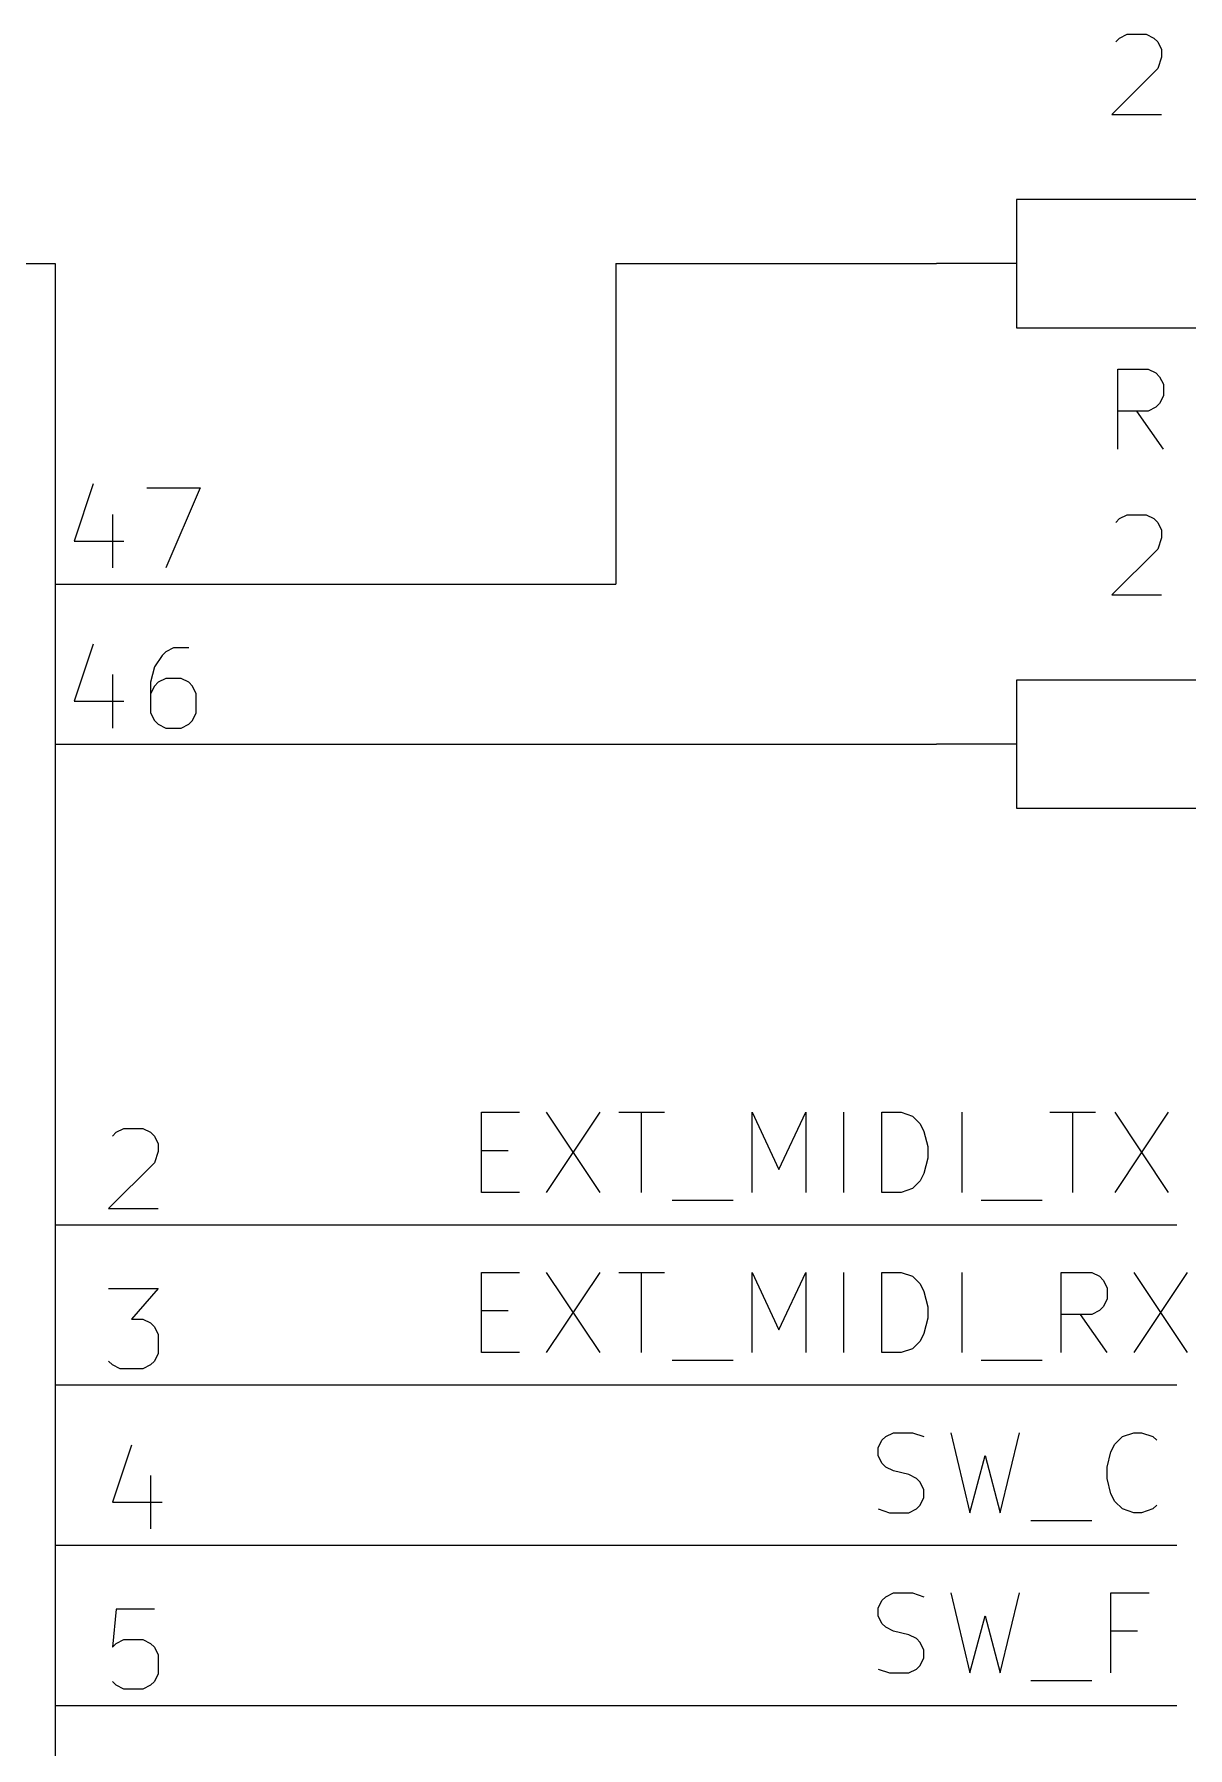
# Model space of a CAD drawing. Extents: x 0.4 to 11.3, y -7.9 to -0.4.
# Drawn here: x 8.887 to 9.607, y -3.126 to -2.057 of the extents above; entities that cross this region are included whole.
import ezdxf

# ---------------------------------------------------------------- set-up
doc = ezdxf.new("R2010")
doc.units = 0
doc.header["$MEASUREMENT"] = 0
for name, color, linetype in [('CYAN2', 4, 'CONTINUOUS'), ('GRAY1', 251, 'CONTINUOUS'), ('GREEN3', 91, 'CONTINUOUS'), ('LYELLOW', 51, 'CONTINUOUS'), ('RED2', 1, 'CONTINUOUS'), ('RED3', 11, 'CONTINUOUS')]:
    doc.layers.add(name, color=color, linetype=linetype)

msp = doc.modelspace()

# ---------------------------------------------------------------- linework, layer by layer
at = {"layer": 'CYAN2', "linetype": 'CONTINUOUS'}
for p, q in [((9.56191, -2.06157), (9.56428, -2.05919)), ((9.56428, -2.05919), (9.56905, -2.0568)), ((9.56905, -2.0568), (9.58095, -2.0568)), ((9.58095, -2.0568), (9.58571, -2.05919)), ((9.58571, -2.05919), (9.58809, -2.06157)), ((9.58809, -2.06157), (9.59048, -2.06633)), ((9.59048, -2.07109), (9.58809, -2.07823)), ((9.59048, -2.06633), (9.59048, -2.07109)), ((9.58809, -2.07823), (9.55952, -2.1068)), ((9.55952, -2.1068), (9.59048, -2.1068)), ((9.56309, -2.3158), (9.56309, -2.2658)), ((9.56309, -2.2658), (9.58214, -2.2658)), ((9.58214, -2.2658), (9.58691, -2.26819)), ((9.58691, -2.26819), (9.58929, -2.27057)), ((9.58929, -2.27057), (9.59167, -2.27533)), ((9.59167, -2.27533), (9.59167, -2.28247)), ((9.58929, -2.28723), (9.58691, -2.28961)), ((9.59167, -2.28247), (9.58929, -2.28723)), ((9.58214, -2.292), (9.56309, -2.292)), ((9.59167, -2.3158), (9.575, -2.292)), ((9.58691, -2.28961), (9.58214, -2.292)), ((9.56191, -2.36157), (9.56428, -2.35919)), ((9.56428, -2.35919), (9.56905, -2.3568)), ((9.56905, -2.3568), (9.58095, -2.3568)), ((9.58095, -2.3568), (9.58571, -2.35919)), ((9.58571, -2.35919), (9.58809, -2.36157)), ((9.58809, -2.36157), (9.59048, -2.36633)), ((9.59048, -2.37109), (9.58809, -2.37823)), ((9.59048, -2.36633), (9.59048, -2.37109)), ((9.58809, -2.37823), (9.55952, -2.4068)), ((9.55952, -2.4068), (9.59048, -2.4068))]:
    msp.add_line(p, q, dxfattribs=at)
at = {"layer": 'GRAY1', "linetype": 'CONTINUOUS'}
for p, q in [((9.16601, -2.7798), (9.16601, -2.7298)), ((9.16601, -2.7298), (9.18982, -2.7298)), ((9.20649, -2.7298), (9.23982, -2.7798)), ((9.23982, -2.7298), (9.20649, -2.7798)), ((9.25172, -2.7298), (9.2803, -2.7298)), ((9.26601, -2.7798), (9.26601, -2.7298)), ((9.33506, -2.7798), (9.33506, -2.7298)), ((9.33506, -2.7298), (9.35172, -2.76552)), ((9.35172, -2.76552), (9.36839, -2.7298)), ((9.36839, -2.7298), (9.36839, -2.7798)), ((9.3922, -2.7798), (9.3922, -2.7298)), ((9.41601, -2.7798), (9.41601, -2.7298)), ((9.41601, -2.7298), (9.42791, -2.7298)), ((9.42791, -2.7298), (9.43506, -2.73218)), ((9.43506, -2.73218), (9.43982, -2.73694)), ((9.43982, -2.73694), (9.4422, -2.7417)), ((9.46601, -2.7798), (9.46601, -2.7298)), ((9.52077, -2.7298), (9.54934, -2.7298)), ((9.53506, -2.7798), (9.53506, -2.7298)), ((9.56125, -2.7298), (9.59458, -2.7798)), ((9.59458, -2.7298), (9.56125, -2.7798)), ((9.4422, -2.7417), (9.44458, -2.75123)), ((9.16601, -2.75361), (9.18268, -2.75361)), ((9.44458, -2.75837), (9.4422, -2.76789)), ((9.44458, -2.75123), (9.44458, -2.75837)), ((9.4422, -2.76789), (9.43982, -2.77266)), ((9.18982, -2.7798), (9.16601, -2.7798)), ((9.42791, -2.7798), (9.41601, -2.7798)), ((9.43506, -2.77742), (9.42791, -2.7798)), ((9.43982, -2.77266), (9.43506, -2.77742)), ((9.28506, -2.78456), (9.32315, -2.78456)), ((9.47792, -2.78456), (9.51601, -2.78456)), ((9.16601, -2.8798), (9.16601, -2.8298)), ((9.16601, -2.8298), (9.18982, -2.8298)), ((9.20649, -2.8298), (9.23982, -2.8798)), ((9.23982, -2.8298), (9.20649, -2.8798)), ((9.25172, -2.8298), (9.2803, -2.8298)), ((9.26601, -2.8798), (9.26601, -2.8298)), ((9.33506, -2.8798), (9.33506, -2.8298)), ((9.33506, -2.8298), (9.35172, -2.86552)), ((9.35172, -2.86552), (9.36839, -2.8298)), ((9.36839, -2.8298), (9.36839, -2.8798)), ((9.3922, -2.8798), (9.3922, -2.8298)), ((9.41601, -2.8798), (9.41601, -2.8298)), ((9.41601, -2.8298), (9.42791, -2.8298)), ((9.42791, -2.8298), (9.43506, -2.83218)), ((9.43506, -2.83218), (9.43982, -2.83694)), ((9.46601, -2.8798), (9.46601, -2.8298)), ((9.52791, -2.8798), (9.52791, -2.8298)), ((9.52791, -2.8298), (9.54696, -2.8298)), ((9.54696, -2.8298), (9.55172, -2.83218)), ((9.55172, -2.83218), (9.55411, -2.83456)), ((9.55411, -2.83456), (9.55648, -2.83932)), ((9.57315, -2.8298), (9.60648, -2.8798)), ((9.60648, -2.8298), (9.57315, -2.8798)), ((9.43982, -2.83694), (9.4422, -2.8417)), ((9.4422, -2.8417), (9.44458, -2.85123)), ((9.55648, -2.83932), (9.55648, -2.84647)), ((9.16601, -2.85361), (9.18268, -2.85361)), ((9.44458, -2.85123), (9.44458, -2.85837)), ((9.54696, -2.85599), (9.52791, -2.85599)), ((9.55648, -2.8798), (9.53982, -2.85599)), ((9.55172, -2.85361), (9.54696, -2.85599)), ((9.55411, -2.85123), (9.55172, -2.85361)), ((9.55648, -2.84647), (9.55411, -2.85123)), ((9.44458, -2.85837), (9.4422, -2.86789)), ((9.43982, -2.87266), (9.43506, -2.87742)), ((9.4422, -2.86789), (9.43982, -2.87266)), ((9.18982, -2.8798), (9.16601, -2.8798)), ((9.28506, -2.88456), (9.32315, -2.88456)), ((9.42791, -2.8798), (9.41601, -2.8798)), ((9.43506, -2.87742), (9.42791, -2.8798)), ((9.47792, -2.88456), (9.51601, -2.88456)), ((9.41839, -2.93218), (9.42316, -2.9298)), ((9.42316, -2.9298), (9.43506, -2.9298)), ((9.43506, -2.9298), (9.4422, -2.93218)), ((9.45887, -2.9298), (9.47078, -2.9798)), ((9.48982, -2.9798), (9.50173, -2.9298)), ((9.56601, -2.93218), (9.57315, -2.9298)), ((9.57315, -2.9298), (9.57791, -2.9298)), ((9.57791, -2.9298), (9.58506, -2.93218)), ((9.41363, -2.93932), (9.41601, -2.93456)), ((9.41363, -2.94409), (9.41363, -2.93932)), ((9.41601, -2.93456), (9.41839, -2.93218)), ((9.55887, -2.9417), (9.56125, -2.93694)), ((9.56125, -2.93694), (9.56601, -2.93218)), ((9.58506, -2.93218), (9.58744, -2.93456)), ((9.41601, -2.94885), (9.41363, -2.94409)), ((9.41839, -2.95123), (9.41601, -2.94885)), ((9.42316, -2.95361), (9.41839, -2.95123)), ((9.47078, -2.9798), (9.4803, -2.94409)), ((9.4803, -2.94409), (9.48982, -2.9798)), ((9.55649, -2.95123), (9.55887, -2.9417)), ((9.55649, -2.95837), (9.55649, -2.95123)), ((9.43268, -2.95599), (9.42316, -2.95361)), ((9.43744, -2.95837), (9.43268, -2.95599)), ((9.43982, -2.96075), (9.43744, -2.95837)), ((9.4422, -2.96552), (9.43982, -2.96075)), ((9.55887, -2.96789), (9.55649, -2.95837)), ((9.43982, -2.97504), (9.4422, -2.97028)), ((9.4422, -2.97028), (9.4422, -2.96552)), ((9.56125, -2.97266), (9.55887, -2.96789)), ((9.56601, -2.97742), (9.56125, -2.97266)), ((9.41363, -2.97742), (9.42078, -2.9798)), ((9.42078, -2.9798), (9.43268, -2.9798)), ((9.43268, -2.9798), (9.43744, -2.97742)), ((9.43744, -2.97742), (9.43982, -2.97504)), ((9.57315, -2.9798), (9.56601, -2.97742)), ((9.57791, -2.9798), (9.57315, -2.9798)), ((9.58506, -2.97742), (9.57791, -2.9798)), ((9.58744, -2.97504), (9.58506, -2.97742)), ((9.50887, -2.98456), (9.54696, -2.98456)), ((9.41363, -3.03932), (9.41601, -3.03456)), ((9.41601, -3.03456), (9.41839, -3.03218)), ((9.41839, -3.03218), (9.42316, -3.0298)), ((9.42316, -3.0298), (9.43506, -3.0298)), ((9.43506, -3.0298), (9.4422, -3.03218)), ((9.45887, -3.0298), (9.47078, -3.0798)), ((9.48982, -3.0798), (9.50173, -3.0298)), ((9.55887, -3.0798), (9.55887, -3.0298)), ((9.55887, -3.0298), (9.58268, -3.0298)), ((9.41363, -3.04409), (9.41363, -3.03932)), ((9.41601, -3.04885), (9.41363, -3.04409)), ((9.47078, -3.0798), (9.4803, -3.04409)), ((9.4803, -3.04409), (9.48982, -3.0798)), ((9.41839, -3.05123), (9.41601, -3.04885)), ((9.42316, -3.05361), (9.41839, -3.05123)), ((9.43268, -3.05599), (9.42316, -3.05361)), ((9.43744, -3.05837), (9.43268, -3.05599)), ((9.43982, -3.06075), (9.43744, -3.05837)), ((9.57554, -3.05361), (9.55887, -3.05361)), ((9.4422, -3.06552), (9.43982, -3.06075)), ((9.4422, -3.07028), (9.4422, -3.06552)), ((9.41363, -3.07742), (9.42078, -3.0798)), ((9.42078, -3.0798), (9.43268, -3.0798)), ((9.43268, -3.0798), (9.43744, -3.07742)), ((9.43744, -3.07742), (9.43982, -3.07504)), ((9.43982, -3.07504), (9.4422, -3.07028)), ((9.50887, -3.08456), (9.54696, -3.08456))]:
    msp.add_line(p, q, dxfattribs=at)
at = {"layer": 'GREEN3', "linetype": 'CONTINUOUS'}
for p, q in [((9.25, -2.2), (9.45, -2.2)), ((9.25, -2.2), (9.25, -2.4)), ((9, -2.4), (9.25, -2.4)), ((9, -2.5), (9.45, -2.5)), ((9, -2.8), (9.6, -2.8)), ((9, -2.9), (9.6, -2.9)), ((9, -3), (9.6, -3)), ((9, -3.1), (9.6, -3.1))]:
    msp.add_line(p, q, dxfattribs=at)
at = {"layer": 'LYELLOW', "linetype": 'CONTINUOUS'}
for p, q in [((6.6, -2.2), (8.9, -2.2)), ((8.9, -2.2), (8.9, -6))]:
    msp.add_line(p, q, dxfattribs=at)
at = {"layer": 'RED2', "linetype": 'CONTINUOUS'}
for p, q in [((9.5, -2.16), (9.5, -2.24)), ((9.7, -2.16), (9.5, -2.16)), ((6.6, -2.2), (8.9, -2.2)), ((8.9, -2.2), (8.9, -6)), ((9.5, -2.2), (9.45, -2.2)), ((9.5, -2.24), (9.7, -2.24)), ((8.9, -2.4), (9, -2.4)), ((8.9, -2.4), (9, -2.4)), ((9.5, -2.46), (9.5, -2.54)), ((9.7, -2.46), (9.5, -2.46)), ((8.9, -2.5), (9, -2.5)), ((8.9, -2.5), (9, -2.5)), ((9.5, -2.5), (9.45, -2.5)), ((9.5, -2.54), (9.7, -2.54)), ((8.9, -2.8), (9, -2.8)), ((8.9, -2.8), (9, -2.8)), ((8.9, -2.9), (9, -2.9)), ((8.9, -2.9), (9, -2.9)), ((8.9, -3), (9, -3)), ((8.9, -3), (9, -3)), ((8.9, -3.1), (9, -3.1)), ((8.9, -3.1), (9, -3.1))]:
    msp.add_line(p, q, dxfattribs=at)
at = {"layer": 'RED3', "linetype": 'CONTINUOUS'}
for p, q in [((8.92381, -2.3375), (8.91191, -2.37321)), ((8.92381, -2.3375), (8.91191, -2.37321)), ((8.95714, -2.33988), (8.99047, -2.33988)), ((8.95714, -2.33988), (8.99047, -2.33988)), ((8.99047, -2.33988), (8.96905, -2.38988)), ((8.99047, -2.33988), (8.96905, -2.38988)), ((8.93571, -2.35655), (8.93571, -2.38988)), ((8.93571, -2.35655), (8.93571, -2.38988)), ((8.91191, -2.37321), (8.94285, -2.37321)), ((8.91191, -2.37321), (8.94285, -2.37321)), ((8.92381, -2.4375), (8.91191, -2.47321)), ((8.92381, -2.4375), (8.91191, -2.47321)), ((8.96667, -2.44464), (8.9619, -2.45178)), ((8.96667, -2.44464), (8.9619, -2.45178)), ((8.96905, -2.44226), (8.96667, -2.44464)), ((8.96905, -2.44226), (8.96667, -2.44464)), ((8.97381, -2.43988), (8.96905, -2.44226)), ((8.97381, -2.43988), (8.96905, -2.44226)), ((8.98333, -2.43988), (8.97381, -2.43988)), ((8.98333, -2.43988), (8.97381, -2.43988)), ((8.93571, -2.45655), (8.93571, -2.48988)), ((8.93571, -2.45655), (8.93571, -2.48988)), ((8.9619, -2.45178), (8.95952, -2.46131)), ((8.9619, -2.45178), (8.95952, -2.46131)), ((8.96905, -2.45893), (8.96428, -2.46131)), ((8.96905, -2.45893), (8.96428, -2.46131)), ((8.97857, -2.45893), (8.96905, -2.45893)), ((8.97857, -2.45893), (8.96905, -2.45893)), ((8.98333, -2.46131), (8.97857, -2.45893)), ((8.98333, -2.46131), (8.97857, -2.45893)), ((8.95952, -2.46131), (8.95952, -2.48035)), ((8.95952, -2.46131), (8.95952, -2.48035)), ((8.9619, -2.46369), (8.95952, -2.46845)), ((8.9619, -2.46369), (8.95952, -2.46845)), ((8.96428, -2.46131), (8.9619, -2.46369)), ((8.96428, -2.46131), (8.9619, -2.46369)), ((8.98571, -2.46369), (8.98333, -2.46131)), ((8.98571, -2.46369), (8.98333, -2.46131)), ((8.98809, -2.46845), (8.98571, -2.46369)), ((8.98809, -2.46845), (8.98571, -2.46369)), ((8.98809, -2.48035), (8.98809, -2.46845)), ((8.98809, -2.48035), (8.98809, -2.46845)), ((8.91191, -2.47321), (8.94285, -2.47321)), ((8.91191, -2.47321), (8.94285, -2.47321)), ((8.95952, -2.48035), (8.9619, -2.48512)), ((8.95952, -2.48035), (8.9619, -2.48512)), ((8.98571, -2.48512), (8.98809, -2.48035)), ((8.98571, -2.48512), (8.98809, -2.48035)), ((8.9619, -2.48512), (8.96428, -2.4875)), ((8.9619, -2.48512), (8.96428, -2.4875)), ((8.96428, -2.4875), (8.96905, -2.48988)), ((8.96428, -2.4875), (8.96905, -2.48988)), ((8.96905, -2.48988), (8.97857, -2.48988)), ((8.96905, -2.48988), (8.97857, -2.48988)), ((8.97857, -2.48988), (8.98333, -2.4875)), ((8.97857, -2.48988), (8.98333, -2.4875)), ((8.98333, -2.4875), (8.98571, -2.48512)), ((8.98333, -2.4875), (8.98571, -2.48512)), ((8.93572, -2.74464), (8.93809, -2.74226)), ((8.93572, -2.74464), (8.93809, -2.74226)), ((8.93809, -2.74226), (8.94286, -2.73988)), ((8.93809, -2.74226), (8.94286, -2.73988)), ((8.94286, -2.73988), (8.95476, -2.73988)), ((8.94286, -2.73988), (8.95476, -2.73988)), ((8.95476, -2.73988), (8.95952, -2.74226)), ((8.95476, -2.73988), (8.95952, -2.74226)), ((8.95952, -2.74226), (8.96191, -2.74464)), ((8.95952, -2.74226), (8.96191, -2.74464)), ((8.96191, -2.74464), (8.96429, -2.7494)), ((8.96191, -2.74464), (8.96429, -2.7494)), ((8.96429, -2.75417), (8.96191, -2.76131)), ((8.96429, -2.75417), (8.96191, -2.76131)), ((8.96429, -2.7494), (8.96429, -2.75417)), ((8.96429, -2.7494), (8.96429, -2.75417)), ((8.96191, -2.76131), (8.93333, -2.78988)), ((8.96191, -2.76131), (8.93333, -2.78988)), ((8.93333, -2.78988), (8.96429, -2.78988)), ((8.93333, -2.78988), (8.96429, -2.78988)), ((8.93333, -2.83988), (8.96429, -2.83988)), ((8.93333, -2.83988), (8.96429, -2.83988)), ((8.96429, -2.83988), (8.94762, -2.85893)), ((8.96429, -2.83988), (8.94762, -2.85893)), ((8.94762, -2.85893), (8.95476, -2.85893)), ((8.94762, -2.85893), (8.95476, -2.85893)), ((8.95476, -2.85893), (8.95952, -2.86131)), ((8.95476, -2.85893), (8.95952, -2.86131)), ((8.95952, -2.86131), (8.96191, -2.86369)), ((8.95952, -2.86131), (8.96191, -2.86369)), ((8.96191, -2.86369), (8.96429, -2.86845)), ((8.96191, -2.86369), (8.96429, -2.86845)), ((8.96429, -2.86845), (8.96429, -2.88035)), ((8.96429, -2.86845), (8.96429, -2.88035)), ((8.93572, -2.8875), (8.93333, -2.88512)), ((8.93572, -2.8875), (8.93333, -2.88512)), ((8.94048, -2.88988), (8.93572, -2.8875)), ((8.94048, -2.88988), (8.93572, -2.8875)), ((8.95952, -2.8875), (8.95476, -2.88988)), ((8.95952, -2.8875), (8.95476, -2.88988)), ((8.96191, -2.88512), (8.95952, -2.8875)), ((8.96191, -2.88512), (8.95952, -2.8875)), ((8.96429, -2.88035), (8.96191, -2.88512)), ((8.96429, -2.88035), (8.96191, -2.88512)), ((8.95476, -2.88988), (8.94048, -2.88988)), ((8.95476, -2.88988), (8.94048, -2.88988)), ((8.94762, -2.9375), (8.93572, -2.97321)), ((8.94762, -2.9375), (8.93572, -2.97321)), ((8.95952, -2.95655), (8.95952, -2.98988)), ((8.95952, -2.95655), (8.95952, -2.98988)), ((8.93572, -2.97321), (8.96667, -2.97321)), ((8.93572, -2.97321), (8.96667, -2.97321)), ((8.93809, -3.03988), (8.93572, -3.06369)), ((8.93809, -3.03988), (8.93572, -3.06369)), ((8.96191, -3.03988), (8.93809, -3.03988)), ((8.96191, -3.03988), (8.93809, -3.03988)), ((8.93809, -3.06131), (8.94286, -3.05893)), ((8.93809, -3.06131), (8.94286, -3.05893)), ((8.94286, -3.05893), (8.95476, -3.05893)), ((8.94286, -3.05893), (8.95476, -3.05893)), ((8.95476, -3.05893), (8.95952, -3.06131)), ((8.95476, -3.05893), (8.95952, -3.06131)), ((8.93572, -3.06369), (8.93809, -3.06131)), ((8.93572, -3.06369), (8.93809, -3.06131)), ((8.95952, -3.06131), (8.96191, -3.06369)), ((8.95952, -3.06131), (8.96191, -3.06369)), ((8.96191, -3.06369), (8.96429, -3.06845)), ((8.96191, -3.06369), (8.96429, -3.06845)), ((8.96429, -3.06845), (8.96429, -3.08035)), ((8.96429, -3.06845), (8.96429, -3.08035)), ((8.96429, -3.08035), (8.96191, -3.08512)), ((8.96429, -3.08035), (8.96191, -3.08512)), ((8.93809, -3.0875), (8.93572, -3.08512)), ((8.93809, -3.0875), (8.93572, -3.08512)), ((8.94286, -3.08988), (8.93809, -3.0875)), ((8.94286, -3.08988), (8.93809, -3.0875)), ((8.95476, -3.08988), (8.94286, -3.08988)), ((8.95476, -3.08988), (8.94286, -3.08988)), ((8.95952, -3.0875), (8.95476, -3.08988)), ((8.95952, -3.0875), (8.95476, -3.08988)), ((8.96191, -3.08512), (8.95952, -3.0875)), ((8.96191, -3.08512), (8.95952, -3.0875))]:
    msp.add_line(p, q, dxfattribs=at)

doc.saveas('drawing.dxf')
